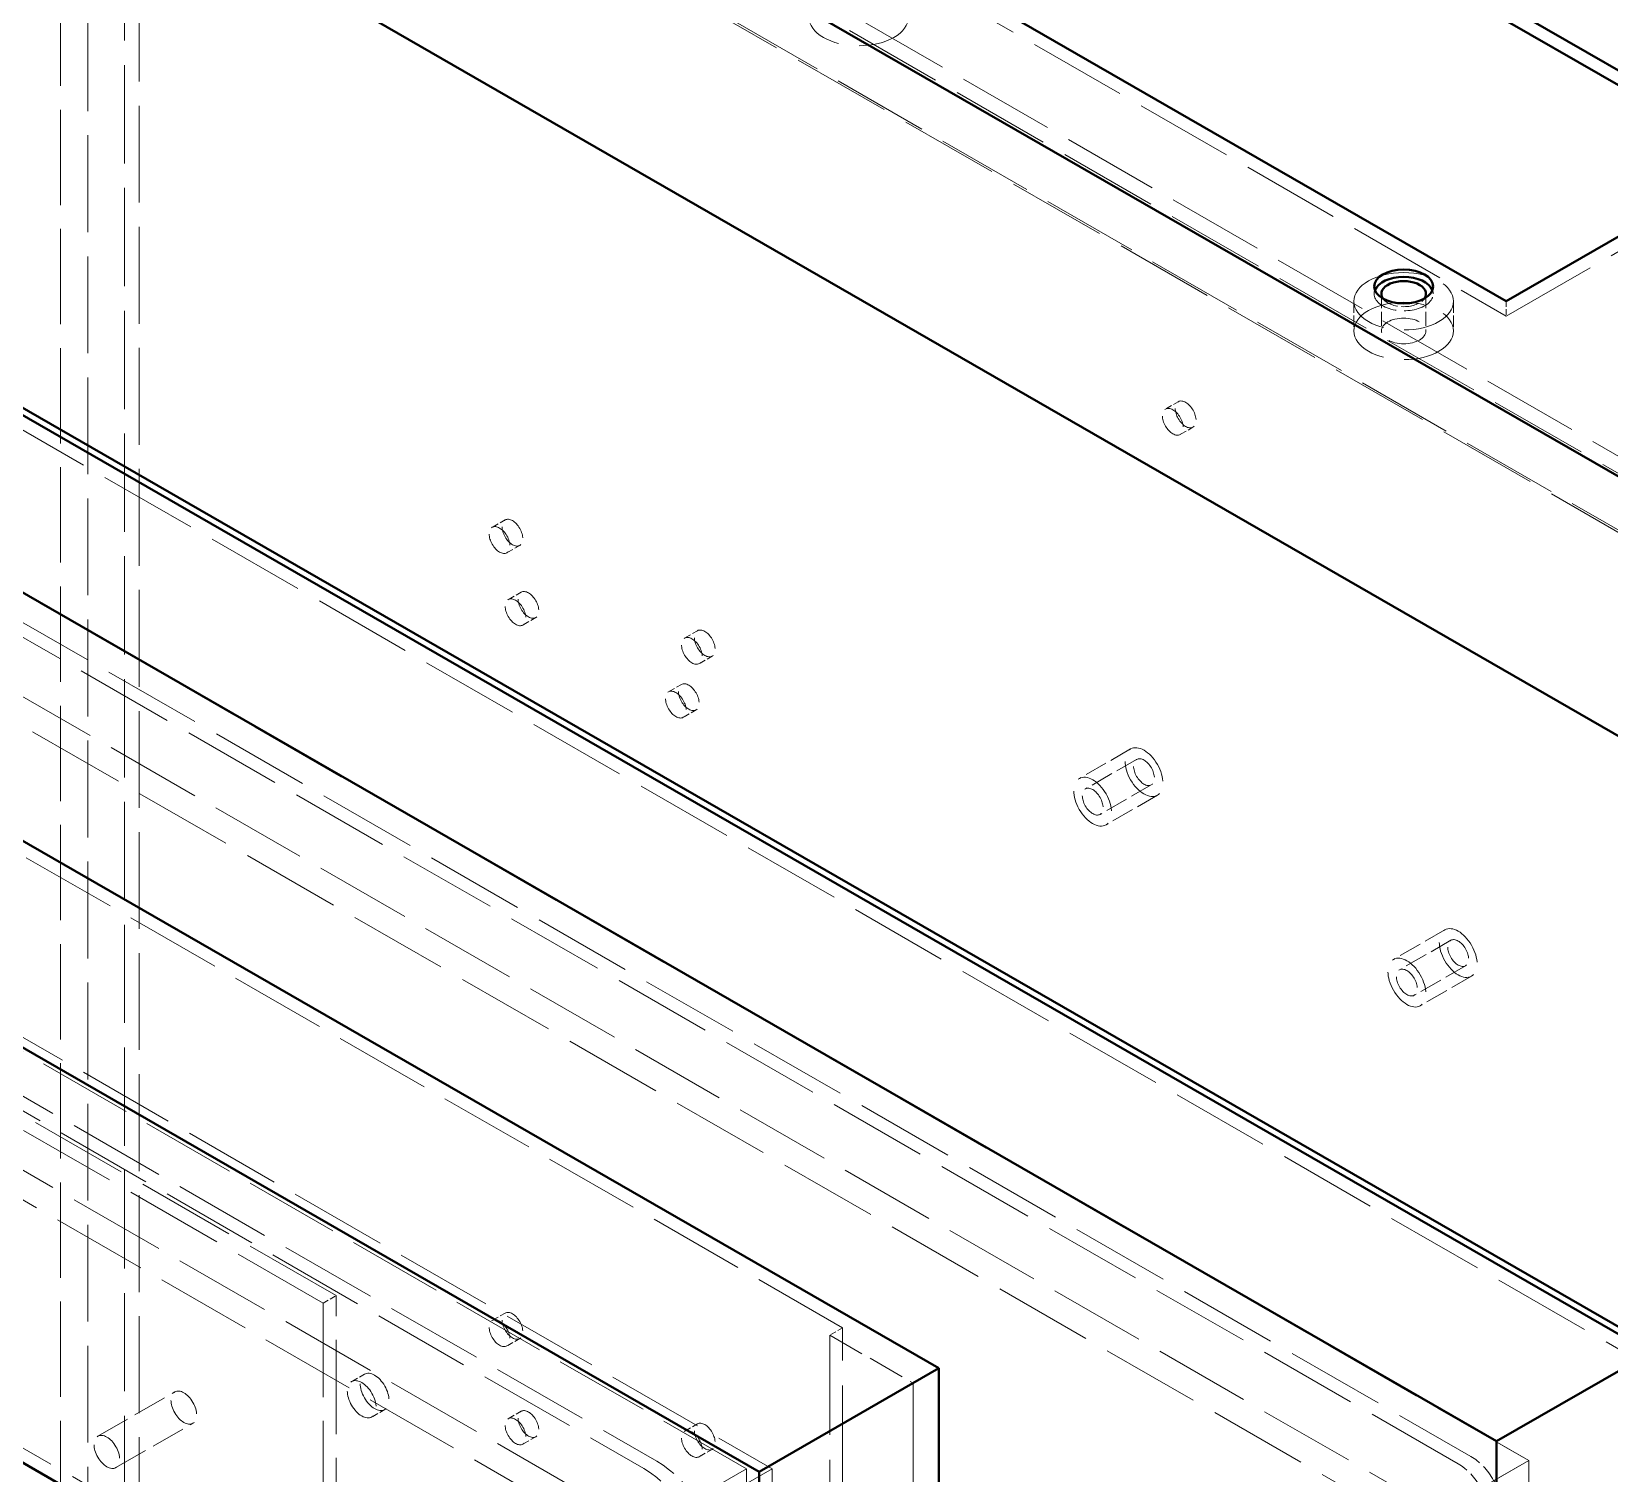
# Model space of a CAD drawing. Header units: millimetres. Extents: x 0 to 2378, y 0 to 1682.
# Drawn here: x 2158.9 to 2228.5, y 1464.8 to 1528.4 of the extents above; entities that cross this region are included whole.
import ezdxf

# ---------------------------------------------------------------- set-up
doc = ezdxf.new("R2010")
doc.units = ezdxf.units.MM
doc.header["$LTSCALE"] = 2
doc.linetypes.add('DASHED', pattern=[0.2067, 0.1654, -0.0413])
doc.layers.add('가려진 것(ISO)', color=2, linetype='DASHED', lineweight=18)
doc.layers.add('가시적인 것(ISO)', color=3, linetype='Continuous', lineweight=40)

msp = doc.modelspace()

# ---------------------------------------------------------------- linework, layer by layer
at = {"layer": '가려진 것(ISO)', "ltscale": 13.202866}
for p, q in [((2253.2496, 1494.7279), (2133.6071, 1563.6254)), ((2133.6071, 1552.1797), (2253.2496, 1483.2822)), ((2230.6221, 1470.2519), (2110.9797, 1539.1495)), ((2110.1312, 1538.6608), (2229.7736, 1469.7633)), ((2103.9086, 1535.0775), (2223.5511, 1466.18))]:
    msp.add_line(p, q, dxfattribs=at)
at = {"layer": '가려진 것(ISO)', "ltscale": 13.102725}
msp.add_line((2163.0227, 1441.3027), (2163.0227, 1547.5838), dxfattribs=at)
at = {"layer": '가려진 것(ISO)', "ltscale": 12.91355}
for p, q in [((2163.0227, 1547.5838), (2261.1692, 1491.065)), ((2258.3407, 1489.4362), (2160.1943, 1545.955))]:
    msp.add_line(p, q, dxfattribs=at)
at = {"layer": '가려진 것(ISO)', "ltscale": 13.131522}
msp.add_line((2170.2352, 1546.7675), (2223.9753, 1515.8206), dxfattribs=at)
at = {"layer": '가려진 것(ISO)', "ltscale": 12.719114}
msp.add_line((2160.1943, 1545.955), (2160.1943, 1464.2791), dxfattribs=at)
at = {"layer": '가려진 것(ISO)', "ltscale": 12.917272}
for p, q in [((2163.6733, 1546.457), (2163.6733, 1441.6802)), ((2161.4105, 1545.154), (2161.4105, 1440.3772))]:
    msp.add_line(p, q, dxfattribs=at)
at = {"layer": '가려진 것(ISO)', "ltscale": 13.252056}
for p, q in [((2260.5186, 1490.6875), (2163.6733, 1546.457)), ((2258.2559, 1489.3845), (2161.4105, 1545.154))]:
    msp.add_line(p, q, dxfattribs=at)
at = {"layer": '가려진 것(ISO)', "ltscale": 13.245917}
for p, q in [((2110.1312, 1530.1747), (2222.4197, 1465.5121)), ((2221.854, 1465.1863), (2109.5655, 1529.849))]:
    msp.add_line(p, q, dxfattribs=at)
at = {"layer": '가려진 것(ISO)', "ltscale": 12.912267}
for p, q in [((2115.5052, 1528.3705), (2224.9653, 1465.3366)), ((2111.5454, 1526.0902), (2221.0055, 1463.0563))]:
    msp.add_line(p, q, dxfattribs=at)
at = {"layer": '가려진 것(ISO)', "ltscale": 13.235192}
for p, q in [((2116.6365, 1527.7164), (2224.9653, 1465.334)), ((2111.5454, 1524.7846), (2219.8741, 1462.4022))]:
    msp.add_line(p, q, dxfattribs=at)
at = {"layer": '가려진 것(ISO)', "ltscale": 12.901145}
msp.add_line((2223.9753, 1515.8206), (2235.2891, 1522.3357), dxfattribs=at)
at = {"layer": '가려진 것(ISO)', "ltscale": 12.886484}
msp.add_line((2194.7011, 1471.1882), (2111.8282, 1518.9115), dxfattribs=at)
at = {"layer": '가려진 것(ISO)', "ltscale": 0.380839}
for p, q in [((2218.1499, 1517.1262), (2218.1499, 1516.7991)), ((2220.7499, 1517.1262), (2220.7499, 1516.7991))]:
    msp.add_line(p, q, dxfattribs=at)
at = {"layer": '가려진 것(ISO)', "ltscale": 1.904597}
for p, q in [((2218.4665, 1516.7991), (2218.4665, 1515.164)), ((2220.4333, 1516.7991), (2220.4333, 1515.164))]:
    msp.add_line(p, q, dxfattribs=at)
at = {"layer": '가려진 것(ISO)', "ltscale": 1.523657}
for p, q in [((2217.2499, 1516.4721), (2217.2499, 1515.164)), ((2221.6499, 1516.4721), (2221.6499, 1515.164))]:
    msp.add_line(p, q, dxfattribs=at)
at = {"layer": '가려진 것(ISO)', "ltscale": 0.761779}
for p, q in [((2223.9753, 1516.4746), (2223.9753, 1515.8206)), ((2209.5096, 1512.0429), (2208.944, 1511.7171)), ((2210.1568, 1510.9191), (2209.5911, 1510.5934)), ((2179.8112, 1506.8261), (2179.2455, 1506.5003)), ((2180.4583, 1505.7023), (2179.8926, 1505.3765)), ((2180.5183, 1503.6392), (2179.9526, 1503.3135)), ((2181.1654, 1502.5154), (2180.5997, 1502.1897)), ((2188.2964, 1501.9397), (2187.7307, 1501.614)), ((2188.9436, 1500.8159), (2188.3779, 1500.4902)), ((2187.5893, 1499.5673), (2187.0236, 1499.2415)), ((2188.2365, 1498.4435), (2187.6708, 1498.1177)), ((2171.7909, 1472.2804), (2172.3566, 1472.6061)), ((2179.8112, 1471.8351), (2179.2455, 1471.5093)), ((2194.7011, 1471.1882), (2194.1354, 1470.8624)), ((2180.4583, 1470.7113), (2179.8926, 1470.3855)), ((2173.6045, 1469.1386), (2173.0388, 1468.8128)), ((2174.5027, 1467.5787), (2173.9371, 1467.253)), ((2180.5183, 1467.5036), (2179.9526, 1467.1779)), ((2188.2964, 1466.9487), (2187.7307, 1466.623)), ((2181.1654, 1466.3799), (2180.5997, 1466.0541)), ((2188.9436, 1465.8249), (2188.3779, 1465.4992))]:
    msp.add_line(p, q, dxfattribs=at)
at = {"layer": '가려진 것(ISO)', "ltscale": 12.873099}
msp.add_line((2191.0242, 1464.8359), (2104.4743, 1514.6767), dxfattribs=at)
at = {"layer": '가려진 것(ISO)', "ltscale": 13.036946}
for p, q in [((2114.091, 1507.0018), (2186.4987, 1465.305)), ((2113.5253, 1506.6761), (2185.933, 1464.9793)), ((2119.1821, 1506.6635), (2191.5899, 1464.9666)), ((2114.091, 1503.7317), (2186.4987, 1462.0348))]:
    msp.add_line(p, q, dxfattribs=at)
at = {"layer": '가려진 것(ISO)', "ltscale": 12.731393}
msp.add_line((2190.4585, 1464.9641), (2119.7478, 1505.6837), dxfattribs=at)
at = {"layer": '가려진 것(ISO)', "ltscale": 12.833244}
msp.add_line((2114.091, 1502.4261), (2185.3673, 1461.3808), dxfattribs=at)
at = {"layer": '가려진 것(ISO)', "ltscale": 13.223674}
for p, q in [((2172.3566, 1472.6061), (2125.9703, 1499.3182)), ((2125.4047, 1498.9924), (2171.7909, 1472.2804))]:
    msp.add_line(p, q, dxfattribs=at)
at = {"layer": '가려진 것(ISO)', "ltscale": 3.047415}
for p, q in [((2207.4059, 1496.7233), (2205.1431, 1495.4203)), ((2207.6712, 1496.2627), (2205.4084, 1494.9596)), ((2208.3183, 1495.1389), (2206.0556, 1493.8358)), ((2208.5836, 1494.6782), (2206.3208, 1493.3752)), ((2221.2652, 1488.7423), (2219.0024, 1487.4393)), ((2221.5305, 1488.2816), (2219.2677, 1486.9786)), ((2222.1776, 1487.1578), (2219.9149, 1485.8548)), ((2222.4429, 1486.6972), (2220.1801, 1485.3941))]:
    msp.add_line(p, q, dxfattribs=at)
at = {"layer": '가려진 것(ISO)', "ltscale": 13.425254}
msp.add_line((2164.5784, 1462.406), (2117.4851, 1489.5253), dxfattribs=at)
at = {"layer": '가려진 것(ISO)', "ltscale": 12.578616}
for p, q in [((2171.7909, 1472.2804), (2171.7909, 1429.7679)), ((2172.3566, 1430.0937), (2172.3566, 1472.6061))]:
    msp.add_line(p, q, dxfattribs=at)
at = {"layer": '가려진 것(ISO)', "ltscale": 13.288179}
for p, q in [((2194.1354, 1470.8624), (2194.1354, 1403.4966)), ((2194.7011, 1403.8223), (2194.7011, 1471.1882)), ((2197.8124, 1468.745), (2197.8124, 1401.3791))]:
    msp.add_line(p, q, dxfattribs=at)
at = {"layer": '가려진 것(ISO)', "ltscale": 4.952111}
msp.add_line((2194.1354, 1470.8624), (2197.8124, 1468.745), dxfattribs=at)
at = {"layer": '가려진 것(ISO)', "ltscale": 10.643445}
msp.add_line((2223.5511, 1466.18), (2229.7736, 1469.7633), dxfattribs=at)
at = {"layer": '가려진 것(ISO)', "ltscale": 11.611031}
msp.add_line((2197.8124, 1468.745), (2191.0242, 1464.8359), dxfattribs=at)
at = {"layer": '가려진 것(ISO)', "ltscale": 4.571172}
for p, q in [((2161.8457, 1466.4052), (2165.2398, 1468.3597)), ((2162.6441, 1465.0186), (2166.0383, 1466.9732))]:
    msp.add_line(p, q, dxfattribs=at)
at = {"layer": '가려진 것(ISO)', "ltscale": 6.856808}
for p, q in [((2224.9653, 1465.334), (2219.8741, 1462.4022)), ((2191.5899, 1464.9666), (2186.4987, 1462.0348))]:
    msp.add_line(p, q, dxfattribs=at)
at = {"layer": '가려진 것(ISO)', "ltscale": 5.33305}
for p, q in [((2224.9653, 1465.3366), (2221.0055, 1463.0563)), ((2190.4585, 1464.9641), (2186.4987, 1462.6838))]:
    msp.add_line(p, q, dxfattribs=at)
at = {"layer": '가려진 것(ISO)', "ltscale": 12.965651}
msp.add_line((2224.9653, 1465.3366), (2224.9653, 1355.7853), dxfattribs=at)
at = {"layer": '가려진 것(ISO)', "ltscale": 14.513788}
msp.add_line((2190.4585, 1445.343), (2190.4585, 1464.9641), dxfattribs=at)
at = {"layer": '가려진 것(ISO)', "ltscale": 13.634165}
msp.add_line((2191.5899, 1464.9666), (2191.5899, 1414.2787), dxfattribs=at)
at = {"layer": '가려진 것(ISO)', "ltscale": 11.145789}
for centre in [(2195.4082, 1529.0087), (2219.4499, 1516.4721), (2219.4499, 1515.164)]:
    msp.add_ellipse(centre, major_axis=(-2.2, 0), ratio=0.5758617, dxfattribs=at)
at = {"layer": '가려진 것(ISO)', "ltscale": 4.434569}
msp.add_ellipse((2219.4499, 1516.7991), major_axis=(1.3, 0), ratio=0.5758617, start_param=2.9214033, end_param=6.5033746, dxfattribs=at)
at = {"layer": '가려진 것(ISO)', "ltscale": 2.255286}
msp.add_ellipse((2219.4499, 1516.7991), major_axis=(0.9834, 0), ratio=0.5758617, start_param=3.5082826, end_param=5.9164954, dxfattribs=at)
at = {"layer": '가려진 것(ISO)', "ltscale": 5.88435}
msp.add_ellipse((2219.4499, 1515.164), major_axis=(-0.9834, 0), ratio=0.5758617, dxfattribs=at)
at = {"layer": '가려진 것(ISO)', "ltscale": 3.879783}
for centre in [(2209.2675, 1511.1552), (2209.8332, 1511.481), (2179.569, 1505.9384), (2180.1347, 1506.2642), (2180.8418, 1503.0773), (2180.2761, 1502.7516), (2188.0543, 1501.0521), (2188.62, 1501.3778), (2187.3472, 1498.6796), (2187.9129, 1499.0054), (2207.9947, 1495.7008), (2205.732, 1494.3977), (2221.854, 1487.7197), (2219.5913, 1486.4167), (2179.569, 1470.9474), (2180.1347, 1471.2732), (2180.2761, 1466.616), (2180.8418, 1466.9417), (2188.0543, 1466.0611), (2188.62, 1466.3868)]:
    msp.add_ellipse(centre, major_axis=(0.3236, -0.5619), ratio=0.5780931, dxfattribs=at)
at = {"layer": '가려진 것(ISO)', "ltscale": 7.060761}
for centre in [(2207.9947, 1495.7008), (2205.732, 1494.3977), (2221.854, 1487.7197), (2219.5913, 1486.4167)]:
    msp.add_ellipse(centre, major_axis=(0.5889, -1.0226), ratio=0.5780931, dxfattribs=at)
at = {"layer": '가려진 것(ISO)', "ltscale": 5.385303}
for centre in [(2173.4879, 1468.0329), (2174.0536, 1468.3587)]:
    msp.add_ellipse(centre, major_axis=(0.4491, -0.7799), ratio=0.5780931, dxfattribs=at)
at = {"layer": '가려진 것(ISO)', "ltscale": 4.786925}
for centre in [(2165.639, 1467.6664), (2162.2449, 1465.7119)]:
    msp.add_ellipse(centre, major_axis=(0.3992, -0.6933), ratio=0.5780931, dxfattribs=at)
at = {"layer": '가려진 것(ISO)', "ltscale": 5.983681}
for centre in [(2186.4987, 1462.0348), (2185.933, 1461.7091)]:
    msp.add_ellipse(centre, major_axis=(1.9961, -3.4663), ratio=0.5780931, start_param=0.7873319, end_param=2.3581282, dxfattribs=at)
at = {"layer": '가려진 것(ISO)', "ltscale": 2.991791}
for centre, major_axis, start_param, end_param in [((2221.854, 1463.5512), (0.9981, -1.7332), 0.7873319, 2.3581282), ((2222.4197, 1463.877), (-0.9981, 1.7332), 3.9289245, 5.4997209)]:
    msp.add_ellipse(centre, major_axis=major_axis, ratio=0.5780931, start_param=start_param, end_param=end_param, dxfattribs=at)
at = {"layer": '가시적인 것(ISO)'}
for p, q in [((2253.2496, 1494.7304), (2132.4757, 1564.2794)), ((2181.5489, 1553.9367), (2235.2891, 1522.9898)), ((2234.7212, 1522.6628), (2181.5489, 1553.2826)), ((2132.4757, 1552.8338), (2253.2496, 1483.2847)), ((2223.9753, 1516.4746), (2170.2352, 1547.4215)), ((2230.6221, 1470.2545), (2109.8483, 1539.8035)), ((2230.3393, 1470.0916), (2109.5655, 1539.6406)), ((2102.7772, 1535.7315), (2223.5511, 1466.1825)), ((2235.2891, 1522.9898), (2223.9753, 1516.4746)), ((2111.2625, 1519.8913), (2198.9438, 1469.3991)), ((2191.0242, 1464.8385), (2103.3429, 1515.3307)), ((2116.9194, 1489.1995), (2164.0127, 1462.0803)), ((2223.5511, 1466.1825), (2230.3393, 1470.0916)), ((2198.9438, 1469.3991), (2191.0242, 1464.8385)), ((2198.9438, 1469.3991), (2198.9438, 1400.7251)), ((2223.5511, 1340.2803), (2223.5511, 1466.1825)), ((2191.0242, 1396.1645), (2191.0242, 1464.8385))]:
    msp.add_line(p, q, dxfattribs=at)
msp.add_ellipse((2219.4499, 1517.1262), major_axis=(-1.3, 0), ratio=0.5758617, dxfattribs=at)
for major_axis, start_param, end_param in [((-1.3, 0), 3.361782, 6.062996), ((-0.9834, 0), 2.7749027, 6.6498752)]:
    msp.add_ellipse((2219.4499, 1516.7991), major_axis=major_axis, ratio=0.5758617, start_param=start_param, end_param=end_param, dxfattribs=at)

doc.saveas('drawing.dxf')
